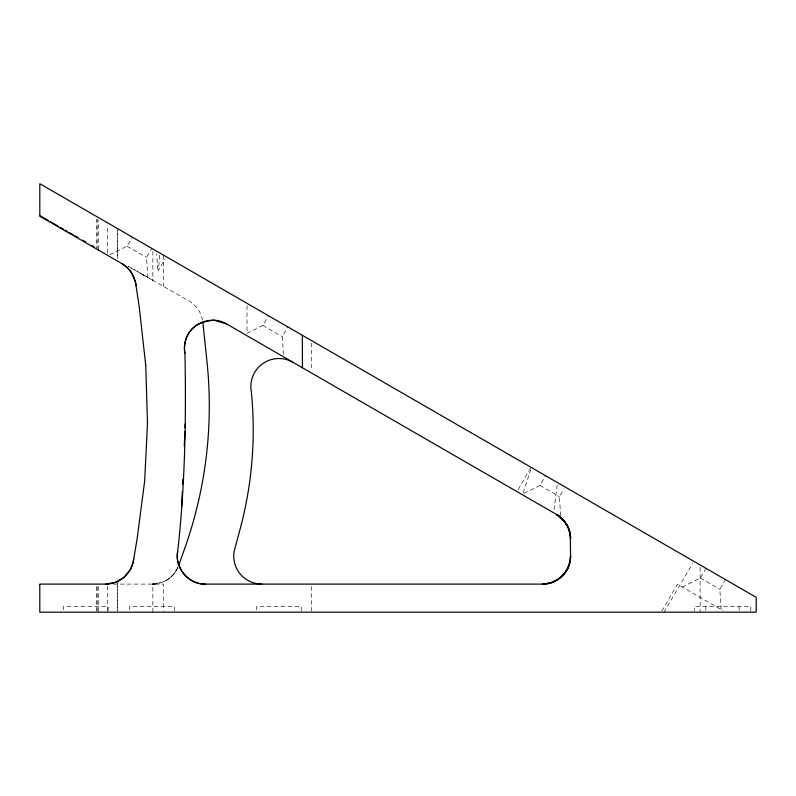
<?xml version="1.0" encoding="UTF-8"?>
<svg xmlns="http://www.w3.org/2000/svg" width="796" height="796" viewBox="0 0 796 796"><rect width="100%" height="100%" fill="white"/><g stroke="black" fill="none" stroke-linecap="round" stroke-linejoin="round"><path stroke-width="0.6" stroke-dasharray="3.98 2.98" d="M98.595 249.277L98.614 220.104M107.46 253.138L107.47 225.208M107.47 610.95L107.5 586.543M117.679 610.94L117.679 582.692M117.679 258.77L117.679 228.671M246.999 305.754L247.009 333.385M159.678 255.178L158.374 270.57L165.11 258.889M557.17 485.013L553.936 510.365M523.181 492.754L530.693 469.909M177.806 567.538C173.677 577.379 163.429 583.846 152.862 584.095L152.862 612.174M177.757 567.618L174.075 573.707L170.513 577.369M518.216 489.52L530.992 467.302M110.007 254.64L127.081 246.203L132.315 237.128M147.827 277.625L146.534 257.426L151.767 248.362M152.782 280.282L128.385 266.401M246.82 333.365L262.829 325.445L268.451 315.723M283.426 354.499L282.281 336.678L287.893 326.947M523.937 493.361L539.947 485.441L545.568 475.719M560.623 515.679L559.399 496.664L563.886 488.893M664.043 612.174L692.669 563.289M682.242 587.04L700.39 578.065L706.002 568.344M721.136 609.497L719.833 589.299L725.445 579.568M661.874 611.099L677.446 584.264L723.295 610.741M166.931 579.976L168.921 578.632M155.14 584.105L154.583 584.005A28.069 28.069 0 0 1 152.285 584.105L161.14 582.672A28.069 28.069 0 0 0 177.966 567.339M152.862 584.095L154.583 584.005L152.285 584.105M113.251 584.105L163.389 584.105L163.449 610.95M141.459 273.953L146.215 276.52M128.086 266.153L188.881 300.928A28.069 28.069 0 0 1 202.542 320.171M127.081 246.203L146.534 257.426M262.829 325.445L282.281 336.678M539.947 485.441L559.399 496.664M700.39 578.065L719.833 589.299M157.727 269.396L156.732 253.984M96.963 586.543L96.973 610.95M96.953 586.543L96.973 612.174M750.767 611.049L750.767 606.552L694.221 606.552L694.221 611.049M739.126 606.552L739.126 611.049M705.853 606.552L705.853 611.049M700.122 567.439L700.122 612.174M311.674 343.086L311.674 370.687M311.674 586.543L311.674 610.95M301.266 611.049L301.266 606.552L256.362 606.552L256.362 611.049M174.384 611.049L174.384 606.552L129.479 606.552L129.479 611.049M163.379 255.058L163.379 286.341M152.862 251.397L152.862 280.321M117.36 230.9L117.36 258.591M117.36 582.831L117.36 610.95M108.176 611.049L108.176 606.552L63.262 606.552L63.262 611.049M98.624 586.543L98.624 612.174M96.973 219.159L96.973 248.352L96.973 219.159"/><path stroke-width="1.19" d="M39.8 584.473L39.8 612.174L756.2 612.174L756.2 597.328L39.8 183.717L39.81 216.184L122.087 263.735L127.131 267.456L131.42 272.501L135.479 282.102L139.37 307.903L145.738 365.404M190.443 330.887C185.249 337.385 183.488 346.151 184.98 354.27C186.204 420.089 185.02 485.988 177.687 551.469C174.533 567.876 188.682 584.543 205.378 584.105L542.484 584.105C550.354 584.015 557.906 580.672 563.26 574.911A28.069 28.069 0 0 0 570.553 556.036L570.294 534.912L568.264 527.658M570.463 558.334L570.553 556.036C570.443 564.911 566.155 573.707 558.802 578.801M181.717 506.216L182.344 491.5M182.662 484.147L182.871 479.242M184.284 446.128L184.911 431.412M185.07 427.731L185.229 424.049M147.499 423.253L144.643 481.242L137.181 538.494L133.151 562.324L130.534 569.299L123.907 577.478L115.778 582.264L105.798 584.105C119.868 584.294 132.663 572.603 133.748 558.553M570.414 558.832L570.553 556.036M177.687 551.469C174.553 567.906 188.572 584.602 205.378 584.105M570.274 559.747C568.682 573.319 556.125 584.224 542.484 584.105L550.752 582.861L557.996 579.428M570.185 560.593C568.404 572.045 558.802 581.359 547.578 583.637M178.752 565.369L185.07 547.449A425.442 425.442 0 0 0 206.96 361.454L202.851 322.36M190.761 330.489C196.284 323.275 205.368 321.087 213.995 320.211L226.532 323.932L558.663 515.689M39.81 584.105L108.375 584.105M226.532 323.932C211.517 314.619 189.687 323.544 185.468 340.708A27.402 26.716 90 0 0 184.891 353.275M39.81 215.646L48.357 220.542M50.496 221.756L57.979 226.044M60.118 227.268L63.541 229.218M65.461 230.323L67.6 231.546M69.371 232.561L73.232 234.77M75.142 235.855L77.968 237.477M82.565 240.103L85.769 241.944M92.147 245.586L93.978 246.641M567.717 526.574L562.195 518.783L556.523 514.455L563.289 519.917A28.069 28.069 0 0 1 570.553 538.763C570.642 528.852 564.941 519.519 556.523 514.455L564.553 521.42M556.523 514.455C565.07 519.38 570.503 528.912 570.553 538.763M122.087 263.735C129.778 268.391 135.23 276.64 136.007 285.655M145.748 365.294L147.499 423.323M302.43 367.752L302.341 335.295M98.595 249.277L98.595 250.153M292.958 362.28A28.069 28.069 0 0 0 251.397 392.11L251.884 397.841A382.568 382.568 0 0 1 240.133 529.012L234.104 551.469A28.069 28.069 0 0 0 261.794 584.105"/></g></svg>
